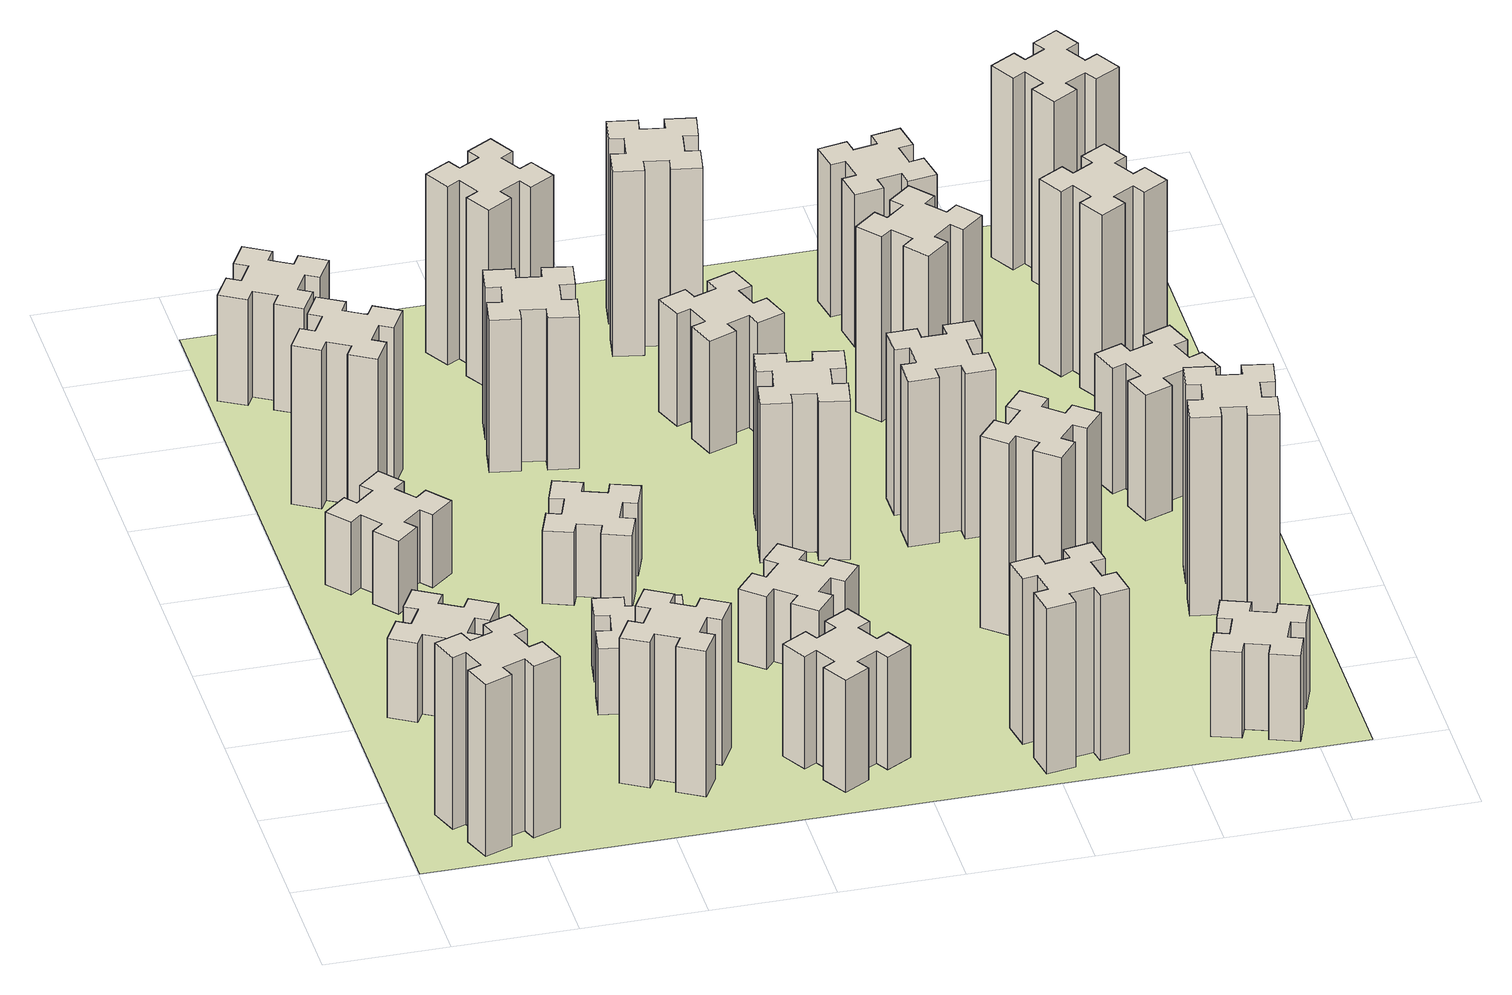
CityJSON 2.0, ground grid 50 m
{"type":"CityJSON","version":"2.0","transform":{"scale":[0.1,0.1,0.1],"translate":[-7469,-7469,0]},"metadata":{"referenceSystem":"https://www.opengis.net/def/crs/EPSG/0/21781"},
"CityObjects":{
"building1":{"type":"Building","attributes":{"class":"1000","function":"1000","usage":"1000","yearOfConstruction":2016,"roofType":"1000","measuredHeight":78,"storeysAboveGround":30,"storeysBelowGround":0},"geometry":[{"type":"Solid","lod":"1","boundaries":[[[[0,1,2,3,4,5,6,7,8,9,10,11,12,13,14,15,16,17,18,19]],[[17,16,20,21]],[[16,15,22,20]],[[15,14,23,22]],[[14,13,24,23]],[[13,12,25,24]],[[12,11,26,25]],[[11,10,27,26]],[[10,9,28,27]],[[9,8,29,28]],[[8,7,30,29]],[[7,6,31,30]],[[6,5,32,31]],[[5,4,33,32]],[[4,3,34,33]],[[3,2,35,34]],[[2,1,36,35]],[[1,0,37,36]],[[0,19,38,37]],[[19,18,39,38]],[[18,17,21,39]],[[24,25,26,27,28,29,30,31,32,33,34,35,36,37,38,39,21,20,22,23]]]]}]},
"building2":{"type":"Building","attributes":{"class":"1000","function":"1000","usage":"1000","yearOfConstruction":2016,"roofType":"1000","measuredHeight":36,"storeysAboveGround":30,"storeysBelowGround":0},"geometry":[{"type":"Solid","lod":"1","boundaries":[[[[40,41,42,43,44,45,46,47,48,49,50,51,52,53,54,55,56,57,58,59]],[[57,56,60,61]],[[56,55,62,60]],[[55,54,63,62]],[[54,53,64,63]],[[53,52,65,64]],[[52,51,66,65]],[[51,50,67,66]],[[50,49,68,67]],[[49,48,69,68]],[[48,47,70,69]],[[47,46,71,70]],[[46,45,72,71]],[[45,44,73,72]],[[44,43,74,73]],[[43,42,75,74]],[[42,41,76,75]],[[41,40,77,76]],[[40,59,78,77]],[[59,58,79,78]],[[58,57,61,79]],[[64,65,66,67,68,69,70,71,72,73,74,75,76,77,78,79,61,60,62,63]]]]}]},
"building3":{"type":"Building","attributes":{"class":"1000","function":"1000","usage":"1000","yearOfConstruction":2016,"roofType":"1000","measuredHeight":33,"storeysAboveGround":30,"storeysBelowGround":0},"geometry":[{"type":"Solid","lod":"1","boundaries":[[[[80,81,82,83,84,85,86,87,88,89,90,91,92,93,94,95,96,97,98,99]],[[97,96,100,101]],[[96,95,102,100]],[[95,94,103,102]],[[94,93,104,103]],[[93,92,105,104]],[[92,91,106,105]],[[91,90,107,106]],[[90,89,108,107]],[[89,88,109,108]],[[88,87,110,109]],[[87,86,111,110]],[[86,85,112,111]],[[85,84,113,112]],[[84,83,114,113]],[[83,82,115,114]],[[82,81,116,115]],[[81,80,117,116]],[[80,99,118,117]],[[99,98,119,118]],[[98,97,101,119]],[[104,105,106,107,108,109,110,111,112,113,114,115,116,117,118,119,101,100,102,103]]]]}]},
"building4":{"type":"Building","attributes":{"class":"1000","function":"1000","usage":"1000","yearOfConstruction":2016,"roofType":"1000","measuredHeight":72,"storeysAboveGround":30,"storeysBelowGround":0},"geometry":[{"type":"Solid","lod":"1","boundaries":[[[[120,121,122,123,124,125,126,127,128,129,130,131,132,133,134,135,136,137,138,139]],[[137,136,140,141]],[[136,135,142,140]],[[135,134,143,142]],[[134,133,144,143]],[[133,132,145,144]],[[132,131,146,145]],[[131,130,147,146]],[[130,129,148,147]],[[129,128,149,148]],[[128,127,150,149]],[[127,126,151,150]],[[126,125,152,151]],[[125,124,153,152]],[[124,123,154,153]],[[123,122,155,154]],[[122,121,156,155]],[[121,120,157,156]],[[120,139,158,157]],[[139,138,159,158]],[[138,137,141,159]],[[144,145,146,147,148,149,150,151,152,153,154,155,156,157,158,159,141,140,142,143]]]]}]},
"building5":{"type":"Building","attributes":{"class":"1000","function":"1000","usage":"1000","yearOfConstruction":2016,"roofType":"1000","measuredHeight":66,"storeysAboveGround":30,"storeysBelowGround":0},"geometry":[{"type":"Solid","lod":"1","boundaries":[[[[160,161,162,163,164,165,166,167,168,169,170,171,172,173,174,175,176,177,178,179]],[[177,176,180,181]],[[176,175,182,180]],[[175,174,183,182]],[[174,173,184,183]],[[173,172,185,184]],[[172,171,186,185]],[[171,170,187,186]],[[170,169,188,187]],[[169,168,189,188]],[[168,167,190,189]],[[167,166,191,190]],[[166,165,192,191]],[[165,164,193,192]],[[164,163,194,193]],[[163,162,195,194]],[[162,161,196,195]],[[161,160,197,196]],[[160,179,198,197]],[[179,178,199,198]],[[178,177,181,199]],[[184,185,186,187,188,189,190,191,192,193,194,195,196,197,198,199,181,180,182,183]]]]}]},
"building6":{"type":"Building","attributes":{"class":"1000","function":"1000","usage":"1000","yearOfConstruction":2016,"roofType":"1000","measuredHeight":48,"storeysAboveGround":30,"storeysBelowGround":0},"geometry":[{"type":"Solid","lod":"1","boundaries":[[[[200,201,202,203,204,205,206,207,208,209,210,211,212,213,214,215,216,217,218,219]],[[217,216,220,221]],[[216,215,222,220]],[[215,214,223,222]],[[214,213,224,223]],[[213,212,225,224]],[[212,211,226,225]],[[211,210,227,226]],[[210,209,228,227]],[[209,208,229,228]],[[208,207,230,229]],[[207,206,231,230]],[[206,205,232,231]],[[205,204,233,232]],[[204,203,234,233]],[[203,202,235,234]],[[202,201,236,235]],[[201,200,237,236]],[[200,219,238,237]],[[219,218,239,238]],[[218,217,221,239]],[[224,225,226,227,228,229,230,231,232,233,234,235,236,237,238,239,221,220,222,223]]]]}]},
"building7":{"type":"Building","attributes":{"class":"1000","function":"1000","usage":"1000","yearOfConstruction":2016,"roofType":"1000","measuredHeight":30,"storeysAboveGround":30,"storeysBelowGround":0},"geometry":[{"type":"Solid","lod":"1","boundaries":[[[[240,241,242,243,244,245,246,247,248,249,250,251,252,253,254,255,256,257,258,259]],[[257,256,260,261]],[[256,255,262,260]],[[255,254,263,262]],[[254,253,264,263]],[[253,252,265,264]],[[252,251,266,265]],[[251,250,267,266]],[[250,249,268,267]],[[249,248,269,268]],[[248,247,270,269]],[[247,246,271,270]],[[246,245,272,271]],[[245,244,273,272]],[[244,243,274,273]],[[243,242,275,274]],[[242,241,276,275]],[[241,240,277,276]],[[240,259,278,277]],[[259,258,279,278]],[[258,257,261,279]],[[264,265,266,267,268,269,270,271,272,273,274,275,276,277,278,279,261,260,262,263]]]]}]},
"building8":{"type":"Building","attributes":{"class":"1000","function":"1000","usage":"1000","yearOfConstruction":2016,"roofType":"1000","measuredHeight":33,"storeysAboveGround":30,"storeysBelowGround":0},"geometry":[{"type":"Solid","lod":"1","boundaries":[[[[280,281,282,283,284,285,286,287,288,289,290,291,292,293,294,295,296,297,298,299]],[[297,296,300,301]],[[296,295,302,300]],[[295,294,303,302]],[[294,293,304,303]],[[293,292,305,304]],[[292,291,306,305]],[[291,290,307,306]],[[290,289,308,307]],[[289,288,309,308]],[[288,287,310,309]],[[287,286,311,310]],[[286,285,312,311]],[[285,284,313,312]],[[284,283,314,313]],[[283,282,315,314]],[[282,281,316,315]],[[281,280,317,316]],[[280,299,318,317]],[[299,298,319,318]],[[298,297,301,319]],[[304,305,306,307,308,309,310,311,312,313,314,315,316,317,318,319,301,300,302,303]]]]}]},
"building9":{"type":"Building","attributes":{"class":"1000","function":"1000","usage":"1000","yearOfConstruction":2016,"roofType":"1000","measuredHeight":51,"storeysAboveGround":30,"storeysBelowGround":0},"geometry":[{"type":"Solid","lod":"1","boundaries":[[[[320,321,322,323,324,325,326,327,328,329,330,331,332,333,334,335,336,337,338,339]],[[337,336,340,341]],[[336,335,342,340]],[[335,334,343,342]],[[334,333,344,343]],[[333,332,345,344]],[[332,331,346,345]],[[331,330,347,346]],[[330,329,348,347]],[[329,328,349,348]],[[328,327,350,349]],[[327,326,351,350]],[[326,325,352,351]],[[325,324,353,352]],[[324,323,354,353]],[[323,322,355,354]],[[322,321,356,355]],[[321,320,357,356]],[[320,339,358,357]],[[339,338,359,358]],[[338,337,341,359]],[[344,345,346,347,348,349,350,351,352,353,354,355,356,357,358,359,341,340,342,343]]]]}]},
"building10":{"type":"Building","attributes":{"class":"1000","function":"1000","usage":"1000","yearOfConstruction":2016,"roofType":"1000","measuredHeight":69,"storeysAboveGround":30,"storeysBelowGround":0},"geometry":[{"type":"Solid","lod":"1","boundaries":[[[[360,361,362,363,364,365,366,367,368,369,370,371,372,373,374,375,376,377,378,379]],[[377,376,380,381]],[[376,375,382,380]],[[375,374,383,382]],[[374,373,384,383]],[[373,372,385,384]],[[372,371,386,385]],[[371,370,387,386]],[[370,369,388,387]],[[369,368,389,388]],[[368,367,390,389]],[[367,366,391,390]],[[366,365,392,391]],[[365,364,393,392]],[[364,363,394,393]],[[363,362,395,394]],[[362,361,396,395]],[[361,360,397,396]],[[360,379,398,397]],[[379,378,399,398]],[[378,377,381,399]],[[384,385,386,387,388,389,390,391,392,393,394,395,396,397,398,399,381,380,382,383]]]]}]},
"building11":{"type":"Building","attributes":{"class":"1000","function":"1000","usage":"1000","yearOfConstruction":2016,"roofType":"1000","measuredHeight":33,"storeysAboveGround":30,"storeysBelowGround":0},"geometry":[{"type":"Solid","lod":"1","boundaries":[[[[400,401,402,403,404,405,406,407,408,409,410,411,412,413,414,415,416,417,418,419]],[[417,416,420,421]],[[416,415,422,420]],[[415,414,423,422]],[[414,413,424,423]],[[413,412,425,424]],[[412,411,426,425]],[[411,410,427,426]],[[410,409,428,427]],[[409,408,429,428]],[[408,407,430,429]],[[407,406,431,430]],[[406,405,432,431]],[[405,404,433,432]],[[404,403,434,433]],[[403,402,435,434]],[[402,401,436,435]],[[401,400,437,436]],[[400,419,438,437]],[[419,418,439,438]],[[418,417,421,439]],[[424,425,426,427,428,429,430,431,432,433,434,435,436,437,438,439,421,420,422,423]]]]}]},
"building12":{"type":"Building","attributes":{"class":"1000","function":"1000","usage":"1000","yearOfConstruction":2016,"roofType":"1000","measuredHeight":81,"storeysAboveGround":30,"storeysBelowGround":0},"geometry":[{"type":"Solid","lod":"1","boundaries":[[[[440,441,442,443,444,445,446,447,448,449,450,451,452,453,454,455,456,457,458,459]],[[457,456,460,461]],[[456,455,462,460]],[[455,454,463,462]],[[454,453,464,463]],[[453,452,465,464]],[[452,451,466,465]],[[451,450,467,466]],[[450,449,468,467]],[[449,448,469,468]],[[448,447,470,469]],[[447,446,471,470]],[[446,445,472,471]],[[445,444,473,472]],[[444,443,474,473]],[[443,442,475,474]],[[442,441,476,475]],[[441,440,477,476]],[[440,459,478,477]],[[459,458,479,478]],[[458,457,461,479]],[[464,465,466,467,468,469,470,471,472,473,474,475,476,477,478,479,461,460,462,463]]]]}]},
"building13":{"type":"Building","attributes":{"class":"1000","function":"1000","usage":"1000","yearOfConstruction":2016,"roofType":"1000","measuredHeight":72,"storeysAboveGround":30,"storeysBelowGround":0},"geometry":[{"type":"Solid","lod":"1","boundaries":[[[[480,481,482,483,484,485,486,487,488,489,490,491,492,493,494,495,496,497,498,499]],[[497,496,500,501]],[[496,495,502,500]],[[495,494,503,502]],[[494,493,504,503]],[[493,492,505,504]],[[492,491,506,505]],[[491,490,507,506]],[[490,489,508,507]],[[489,488,509,508]],[[488,487,510,509]],[[487,486,511,510]],[[486,485,512,511]],[[485,484,513,512]],[[484,483,514,513]],[[483,482,515,514]],[[482,481,516,515]],[[481,480,517,516]],[[480,499,518,517]],[[499,498,519,518]],[[498,497,501,519]],[[504,505,506,507,508,509,510,511,512,513,514,515,516,517,518,519,501,500,502,503]]]]}]},
"building14":{"type":"Building","attributes":{"class":"1000","function":"1000","usage":"1000","yearOfConstruction":2016,"roofType":"1000","measuredHeight":51,"storeysAboveGround":30,"storeysBelowGround":0},"geometry":[{"type":"Solid","lod":"1","boundaries":[[[[520,521,522,523,524,525,526,527,528,529,530,531,532,533,534,535,536,537,538,539]],[[537,536,540,541]],[[536,535,542,540]],[[535,534,543,542]],[[534,533,544,543]],[[533,532,545,544]],[[532,531,546,545]],[[531,530,547,546]],[[530,529,548,547]],[[529,528,549,548]],[[528,527,550,549]],[[527,526,551,550]],[[526,525,552,551]],[[525,524,553,552]],[[524,523,554,553]],[[523,522,555,554]],[[522,521,556,555]],[[521,520,557,556]],[[520,539,558,557]],[[539,538,559,558]],[[538,537,541,559]],[[544,545,546,547,548,549,550,551,552,553,554,555,556,557,558,559,541,540,542,543]]]]}]},
"building15":{"type":"Building","attributes":{"class":"1000","function":"1000","usage":"1000","yearOfConstruction":2016,"roofType":"1000","measuredHeight":75,"storeysAboveGround":30,"storeysBelowGround":0},"geometry":[{"type":"Solid","lod":"1","boundaries":[[[[560,561,562,563,564,565,566,567,568,569,570,571,572,573,574,575,576,577,578,579]],[[577,576,580,581]],[[576,575,582,580]],[[575,574,583,582]],[[574,573,584,583]],[[573,572,585,584]],[[572,571,586,585]],[[571,570,587,586]],[[570,569,588,587]],[[569,568,589,588]],[[568,567,590,589]],[[567,566,591,590]],[[566,565,592,591]],[[565,564,593,592]],[[564,563,594,593]],[[563,562,595,594]],[[562,561,596,595]],[[561,560,597,596]],[[560,579,598,597]],[[579,578,599,598]],[[578,577,581,599]],[[584,585,586,587,588,589,590,591,592,593,594,595,596,597,598,599,581,580,582,583]]]]}]},
"building16":{"type":"Building","attributes":{"class":"1000","function":"1000","usage":"1000","yearOfConstruction":2016,"roofType":"1000","measuredHeight":84,"storeysAboveGround":30,"storeysBelowGround":0},"geometry":[{"type":"Solid","lod":"1","boundaries":[[[[600,601,602,603,604,605,606,607,608,609,610,611,612,613,614,615,616,617,618,619]],[[617,616,620,621]],[[616,615,622,620]],[[615,614,623,622]],[[614,613,624,623]],[[613,612,625,624]],[[612,611,626,625]],[[611,610,627,626]],[[610,609,628,627]],[[609,608,629,628]],[[608,607,630,629]],[[607,606,631,630]],[[606,605,632,631]],[[605,604,633,632]],[[604,603,634,633]],[[603,602,635,634]],[[602,601,636,635]],[[601,600,637,636]],[[600,619,638,637]],[[619,618,639,638]],[[618,617,621,639]],[[624,625,626,627,628,629,630,631,632,633,634,635,636,637,638,639,621,620,622,623]]]]}]},
"building17":{"type":"Building","attributes":{"class":"1000","function":"1000","usage":"1000","yearOfConstruction":2016,"roofType":"1000","measuredHeight":87,"storeysAboveGround":30,"storeysBelowGround":0},"geometry":[{"type":"Solid","lod":"1","boundaries":[[[[640,641,642,643,644,645,646,647,648,649,650,651,652,653,654,655,656,657,658,659]],[[657,656,660,661]],[[656,655,662,660]],[[655,654,663,662]],[[654,653,664,663]],[[653,652,665,664]],[[652,651,666,665]],[[651,650,667,666]],[[650,649,668,667]],[[649,648,669,668]],[[648,647,670,669]],[[647,646,671,670]],[[646,645,672,671]],[[645,644,673,672]],[[644,643,674,673]],[[643,642,675,674]],[[642,641,676,675]],[[641,640,677,676]],[[640,659,678,677]],[[659,658,679,678]],[[658,657,661,679]],[[664,665,666,667,668,669,670,671,672,673,674,675,676,677,678,679,661,660,662,663]]]]}]},
"building18":{"type":"Building","attributes":{"class":"1000","function":"1000","usage":"1000","yearOfConstruction":2016,"roofType":"1000","measuredHeight":75,"storeysAboveGround":30,"storeysBelowGround":0},"geometry":[{"type":"Solid","lod":"1","boundaries":[[[[680,681,682,683,684,685,686,687,688,689,690,691,692,693,694,695,696,697,698,699]],[[697,696,700,701]],[[696,695,702,700]],[[695,694,703,702]],[[694,693,704,703]],[[693,692,705,704]],[[692,691,706,705]],[[691,690,707,706]],[[690,689,708,707]],[[689,688,709,708]],[[688,687,710,709]],[[687,686,711,710]],[[686,685,712,711]],[[685,684,713,712]],[[684,683,714,713]],[[683,682,715,714]],[[682,681,716,715]],[[681,680,717,716]],[[680,699,718,717]],[[699,698,719,718]],[[698,697,701,719]],[[704,705,706,707,708,709,710,711,712,713,714,715,716,717,718,719,701,700,702,703]]]]}]},
"building19":{"type":"Building","attributes":{"class":"1000","function":"1000","usage":"1000","yearOfConstruction":2016,"roofType":"1000","measuredHeight":84,"storeysAboveGround":30,"storeysBelowGround":0},"geometry":[{"type":"Solid","lod":"1","boundaries":[[[[720,721,722,723,724,725,726,727,728,729,730,731,732,733,734,735,736,737,738,739]],[[737,736,740,741]],[[736,735,742,740]],[[735,734,743,742]],[[734,733,744,743]],[[733,732,745,744]],[[732,731,746,745]],[[731,730,747,746]],[[730,729,748,747]],[[729,728,749,748]],[[728,727,750,749]],[[727,726,751,750]],[[726,725,752,751]],[[725,724,753,752]],[[724,723,754,753]],[[723,722,755,754]],[[722,721,756,755]],[[721,720,757,756]],[[720,739,758,757]],[[739,738,759,758]],[[738,737,741,759]],[[744,745,746,747,748,749,750,751,752,753,754,755,756,757,758,759,741,740,742,743]]]]}]},
"building20":{"type":"Building","attributes":{"class":"1000","function":"1000","usage":"1000","yearOfConstruction":2016,"roofType":"1000","measuredHeight":39,"storeysAboveGround":30,"storeysBelowGround":0},"geometry":[{"type":"Solid","lod":"1","boundaries":[[[[760,761,762,763,764,765,766,767,768,769,770,771,772,773,774,775,776,777,778,779]],[[777,776,780,781]],[[776,775,782,780]],[[775,774,783,782]],[[774,773,784,783]],[[773,772,785,784]],[[772,771,786,785]],[[771,770,787,786]],[[770,769,788,787]],[[769,768,789,788]],[[768,767,790,789]],[[767,766,791,790]],[[766,765,792,791]],[[765,764,793,792]],[[764,763,794,793]],[[763,762,795,794]],[[762,761,796,795]],[[761,760,797,796]],[[760,779,798,797]],[[779,778,799,798]],[[778,777,781,799]],[[784,785,786,787,788,789,790,791,792,793,794,795,796,797,798,799,781,780,782,783]]]]}]},
"building21":{"type":"Building","attributes":{"class":"1000","function":"1000","usage":"1000","yearOfConstruction":2016,"roofType":"1000","measuredHeight":69,"storeysAboveGround":30,"storeysBelowGround":0},"geometry":[{"type":"Solid","lod":"1","boundaries":[[[[800,801,802,803,804,805,806,807,808,809,810,811,812,813,814,815,816,817,818,819]],[[817,816,820,821]],[[816,815,822,820]],[[815,814,823,822]],[[814,813,824,823]],[[813,812,825,824]],[[812,811,826,825]],[[811,810,827,826]],[[810,809,828,827]],[[809,808,829,828]],[[808,807,830,829]],[[807,806,831,830]],[[806,805,832,831]],[[805,804,833,832]],[[804,803,834,833]],[[803,802,835,834]],[[802,801,836,835]],[[801,800,837,836]],[[800,819,838,837]],[[819,818,839,838]],[[818,817,821,839]],[[824,825,826,827,828,829,830,831,832,833,834,835,836,837,838,839,821,820,822,823]]]]}]},
"building22":{"type":"Building","attributes":{"class":"1000","function":"1000","usage":"1000","yearOfConstruction":2016,"roofType":"1000","measuredHeight":90,"storeysAboveGround":30,"storeysBelowGround":0},"geometry":[{"type":"Solid","lod":"1","boundaries":[[[[840,841,842,843,844,845,846,847,848,849,850,851,852,853,854,855,856,857,858,859]],[[857,856,860,861]],[[856,855,862,860]],[[855,854,863,862]],[[854,853,864,863]],[[853,852,865,864]],[[852,851,866,865]],[[851,850,867,866]],[[850,849,868,867]],[[849,848,869,868]],[[848,847,870,869]],[[847,846,871,870]],[[846,845,872,871]],[[845,844,873,872]],[[844,843,874,873]],[[843,842,875,874]],[[842,841,876,875]],[[841,840,877,876]],[[840,859,878,877]],[[859,858,879,878]],[[858,857,861,879]],[[864,865,866,867,868,869,870,871,872,873,874,875,876,877,878,879,861,860,862,863]]]]}]},
"building23":{"type":"Building","attributes":{"class":"1000","function":"1000","usage":"1000","yearOfConstruction":2016,"roofType":"1000","measuredHeight":57,"storeysAboveGround":30,"storeysBelowGround":0},"geometry":[{"type":"Solid","lod":"1","boundaries":[[[[880,881,882,883,884,885,886,887,888,889,890,891,892,893,894,895,896,897,898,899]],[[897,896,900,901]],[[896,895,902,900]],[[895,894,903,902]],[[894,893,904,903]],[[893,892,905,904]],[[892,891,906,905]],[[891,890,907,906]],[[890,889,908,907]],[[889,888,909,908]],[[888,887,910,909]],[[887,886,911,910]],[[886,885,912,911]],[[885,884,913,912]],[[884,883,914,913]],[[883,882,915,914]],[[882,881,916,915]],[[881,880,917,916]],[[880,899,918,917]],[[899,898,919,918]],[[898,897,901,919]],[[904,905,906,907,908,909,910,911,912,913,914,915,916,917,918,919,901,900,902,903]]]]}]},
"building24":{"type":"Building","attributes":{"class":"1000","function":"1000","usage":"1000","yearOfConstruction":2016,"roofType":"1000","measuredHeight":84,"storeysAboveGround":30,"storeysBelowGround":0},"geometry":[{"type":"Solid","lod":"1","boundaries":[[[[920,921,922,923,924,925,926,927,928,929,930,931,932,933,934,935,936,937,938,939]],[[937,936,940,941]],[[936,935,942,940]],[[935,934,943,942]],[[934,933,944,943]],[[933,932,945,944]],[[932,931,946,945]],[[931,930,947,946]],[[930,929,948,947]],[[929,928,949,948]],[[928,927,950,949]],[[927,926,951,950]],[[926,925,952,951]],[[925,924,953,952]],[[924,923,954,953]],[[923,922,955,954]],[[922,921,956,955]],[[921,920,957,956]],[[920,939,958,957]],[[939,938,959,958]],[[938,937,941,959]],[[944,945,946,947,948,949,950,951,952,953,954,955,956,957,958,959,941,940,942,943]]]]}]},
"building25":{"type":"Building","attributes":{"class":"1000","function":"1000","usage":"1000","yearOfConstruction":2016,"roofType":"1000","measuredHeight":87,"storeysAboveGround":30,"storeysBelowGround":0},"geometry":[{"type":"Solid","lod":"1","boundaries":[[[[960,961,962,963,964,965,966,967,968,969,970,971,972,973,974,975,976,977,978,979]],[[977,976,980,981]],[[976,975,982,980]],[[975,974,983,982]],[[974,973,984,983]],[[973,972,985,984]],[[972,971,986,985]],[[971,970,987,986]],[[970,969,988,987]],[[969,968,989,988]],[[968,967,990,989]],[[967,966,991,990]],[[966,965,992,991]],[[965,964,993,992]],[[964,963,994,993]],[[963,962,995,994]],[[962,961,996,995]],[[961,960,997,996]],[[960,979,998,997]],[[979,978,999,998]],[[978,977,981,999]],[[984,985,986,987,988,989,990,991,992,993,994,995,996,997,998,999,981,980,982,983]]]]}]},
"landuse1":{"type":"LandUse","attributes":{"name":"plot1","function":"1010"},"geometry":[{"type":"MultiSurface","lod":"1","boundaries":[[[1000,1001,1002,1003]]]}]}
},
"vertices":[
[385,396,0],[291,362,0],[270,418,0],[157,377,0],[199,264,0],[255,285,0],[289,191,0],[233,170,0],[274,57,0],[387,99,0],[366,155,0],[460,189,0],[480,133,0],[593,174,0],[552,287,0],[496,266,0],[462,360,0],[518,380,0],[477,493,0],[364,452,0],[462,360,780],[518,380,780],[496,266,780],[552,287,780],[593,174,780],[480,133,780],[460,189,780],[366,155,780],[387,99,780],[274,57,780],[233,170,780],[289,191,780],[255,285,780],[199,264,780],[157,377,780],[270,418,780],[291,362,780],[385,396,780],[364,452,780],[477,493,780],
[305,1214,0],[255,1127,0],[203,1157,0],[143,1053,0],[247,993,0],[277,1045,0],[364,995,0],[334,943,0],[438,883,0],[498,987,0],[446,1017,0],[496,1104,0],[548,1074,0],[608,1178,0],[504,1238,0],[474,1186,0],[387,1236,0],[417,1288,0],[313,1348,0],[253,1244,0],[387,1236,360],[417,1288,360],[474,1186,360],[504,1238,360],[608,1178,360],[548,1074,360],[496,1104,360],[446,1017,360],[498,987,360],[438,883,360],[334,943,360],[364,995,360],[277,1045,360],[247,993,360],[143,1053,360],[203,1157,360],[255,1127,360],[305,1214,360],[253,1244,360],[313,1348,360],
[492,1988,0],[427,2064,0],[473,2103,0],[396,2195,0],[304,2118,0],[343,2072,0],[266,2007,0],[228,2053,0],[136,1976,0],[213,1884,0],[259,1923,0],[323,1846,0],[277,1808,0],[354,1716,0],[446,1793,0],[408,1839,0],[484,1903,0],[523,1857,0],[615,1934,0],[538,2026,0],[484,1903,330],[523,1857,330],[408,1839,330],[446,1793,330],[354,1716,330],[277,1808,330],[323,1846,330],[259,1923,330],[213,1884,330],[136,1976,330],[228,2053,330],[266,2007,330],[343,2072,330],[304,2118,330],[396,2195,330],[473,2103,330],[427,2064,330],[492,1988,330],[538,2026,330],[615,1934,330],
[446,2497,0],[496,2584,0],[548,2554,0],[608,2658,0],[504,2718,0],[474,2666,0],[387,2716,0],[417,2768,0],[313,2828,0],[253,2724,0],[305,2694,0],[255,2607,0],[203,2637,0],[143,2533,0],[247,2473,0],[277,2525,0],[364,2475,0],[334,2423,0],[438,2363,0],[498,2467,0],[364,2475,720],[334,2423,720],[277,2525,720],[247,2473,720],[143,2533,720],[203,2637,720],[255,2607,720],[305,2694,720],[253,2724,720],[313,2828,720],[417,2768,720],[387,2716,720],[474,2666,720],[504,2718,720],[608,2658,720],[548,2554,720],[496,2584,720],[446,2497,720],[498,2467,720],[438,2363,720],
[1186,377,0],[1236,464,0],[1288,434,0],[1348,538,0],[1244,598,0],[1214,546,0],[1127,596,0],[1157,648,0],[1053,708,0],[993,604,0],[1045,574,0],[995,487,0],[943,517,0],[883,413,0],[987,353,0],[1017,405,0],[1104,355,0],[1074,303,0],[1178,243,0],[1238,347,0],[1104,355,660],[1074,303,660],[1017,405,660],[987,353,660],[883,413,660],[943,517,660],[995,487,660],[1045,574,660],[993,604,660],[1053,708,660],[1157,648,660],[1127,596,660],[1214,546,660],[1244,598,660],[1348,538,660],[1288,434,660],[1236,464,660],[1186,377,660],[1238,347,660],[1178,243,660],
[177,3265,0],[264,3215,0],[234,3163,0],[338,3103,0],[398,3207,0],[346,3237,0],[396,3324,0],[448,3294,0],[508,3398,0],[404,3458,0],[374,3406,0],[287,3456,0],[317,3508,0],[213,3568,0],[153,3464,0],[205,3434,0],[155,3347,0],[103,3377,0],[43,3273,0],[147,3213,0],[155,3347,480],[103,3377,480],[205,3434,480],[153,3464,480],[213,3568,480],[317,3508,480],[287,3456,480],[374,3406,480],[404,3458,480],[508,3398,480],[448,3294,480],[396,3324,480],[346,3237,480],[398,3207,480],[338,3103,480],[234,3163,480],[264,3215,480],[177,3265,480],[147,3213,480],[43,3273,480],
[1016,1084,0],[998,985,0],[939,996,0],[918,877,0],[1037,857,0],[1047,916,0],[1145,898,0],[1135,839,0],[1253,818,0],[1274,937,0],[1215,947,0],[1232,1045,0],[1291,1035,0],[1312,1153,0],[1194,1174,0],[1184,1115,0],[1085,1132,0],[1096,1191,0],[977,1212,0],[957,1094,0],[1085,1132,300],[1096,1191,300],[1184,1115,300],[1194,1174,300],[1312,1153,300],[1291,1035,300],[1232,1045,300],[1215,947,300],[1274,937,300],[1253,818,300],[1135,839,300],[1145,898,300],[1047,916,300],[1037,857,300],[918,877,300],[939,996,300],[998,985,300],[1016,1084,300],[957,1094,300],[977,1212,300],
[1029,1840,0],[995,1746,0],[939,1767,0],[897,1654,0],[1010,1613,0],[1031,1669,0],[1125,1635,0],[1104,1579,0],[1217,1537,0],[1258,1650,0],[1202,1671,0],[1236,1765,0],[1292,1744,0],[1333,1857,0],[1220,1898,0],[1200,1842,0],[1106,1876,0],[1127,1932,0],[1014,1973,0],[973,1860,0],[1106,1876,330],[1127,1932,330],[1200,1842,330],[1220,1898,330],[1333,1857,330],[1292,1744,330],[1236,1765,330],[1202,1671,330],[1258,1650,330],[1217,1537,330],[1104,1579,330],[1125,1635,330],[1031,1669,330],[1010,1613,330],[897,1654,330],[939,1767,330],[995,1746,330],[1029,1840,330],[973,1860,330],[1014,1973,330],
[1744,496,0],[1657,446,0],[1627,498,0],[1523,438,0],[1583,334,0],[1635,364,0],[1685,277,0],[1633,247,0],[1693,143,0],[1797,203,0],[1767,255,0],[1854,305,0],[1884,253,0],[1988,313,0],[1928,417,0],[1876,387,0],[1826,474,0],[1878,504,0],[1818,608,0],[1714,548,0],[1826,474,510],[1878,504,510],[1876,387,510],[1928,417,510],[1988,313,510],[1884,253,510],[1854,305,510],[1767,255,510],[1797,203,510],[1693,143,510],[1633,247,510],[1685,277,510],[1635,364,510],[1583,334,510],[1523,438,510],[1627,498,510],[1657,446,510],[1744,496,510],[1714,548,510],[1818,608,510],
[1016,2764,0],[998,2665,0],[939,2676,0],[918,2557,0],[1037,2537,0],[1047,2596,0],[1145,2578,0],[1135,2519,0],[1253,2498,0],[1274,2617,0],[1215,2627,0],[1232,2725,0],[1291,2715,0],[1312,2833,0],[1194,2854,0],[1184,2795,0],[1085,2812,0],[1096,2871,0],[977,2892,0],[957,2774,0],[1085,2812,690],[1096,2871,690],[1184,2795,690],[1194,2854,690],[1312,2833,690],[1291,2715,690],[1232,2725,690],[1215,2627,690],[1274,2617,690],[1253,2498,690],[1135,2519,690],[1145,2578,690],[1047,2596,690],[1037,2537,690],[918,2557,690],[939,2676,690],[998,2665,690],[1016,2764,690],[957,2774,690],[977,2892,690],
[1703,1224,0],[1639,1148,0],[1593,1186,0],[1516,1094,0],[1608,1017,0],[1646,1063,0],[1723,999,0],[1684,953,0],[1776,876,0],[1853,968,0],[1807,1006,0],[1872,1083,0],[1918,1044,0],[1995,1136,0],[1903,1213,0],[1864,1167,0],[1788,1232,0],[1826,1278,0],[1734,1355,0],[1657,1263,0],[1788,1232,330],[1826,1278,330],[1864,1167,330],[1903,1213,330],[1995,1136,330],[1918,1044,330],[1872,1083,330],[1807,1006,330],[1853,968,330],[1776,876,330],[1684,953,330],[1723,999,330],[1646,1063,330],[1608,1017,330],[1516,1094,330],[1593,1186,330],[1639,1148,330],[1703,1224,330],[1657,1263,330],[1734,1355,330],
[995,3324,0],[1045,3237,0],[993,3207,0],[1053,3103,0],[1157,3163,0],[1127,3215,0],[1214,3265,0],[1244,3213,0],[1348,3273,0],[1288,3377,0],[1236,3347,0],[1186,3434,0],[1238,3464,0],[1178,3568,0],[1074,3508,0],[1104,3456,0],[1017,3406,0],[987,3458,0],[883,3398,0],[943,3294,0],[1017,3406,810],[987,3458,810],[1104,3456,810],[1074,3508,810],[1178,3568,810],[1238,3464,810],[1186,3434,810],[1236,3347,810],[1288,3377,810],[1348,3273,810],[1244,3213,810],[1214,3265,810],[1127,3215,810],[1157,3163,810],[1053,3103,810],[993,3207,810],[1045,3237,810],[995,3324,810],[943,3294,810],[883,3398,810],
[2024,1955,0],[1925,1972,0],[1936,2031,0],[1817,2052,0],[1797,1934,0],[1856,1924,0],[1838,1825,0],[1779,1836,0],[1758,1717,0],[1877,1697,0],[1887,1756,0],[1985,1738,0],[1975,1679,0],[2093,1658,0],[2114,1777,0],[2055,1787,0],[2072,1885,0],[2131,1875,0],[2152,1993,0],[2034,2014,0],[2072,1885,720],[2131,1875,720],[2055,1787,720],[2114,1777,720],[2093,1658,720],[1975,1679,720],[1985,1738,720],[1887,1756,720],[1877,1697,720],[1758,1717,720],[1779,1836,720],[1838,1825,720],[1856,1924,720],[1797,1934,720],[1817,2052,720],[1936,2031,720],[1925,1972,720],[2024,1955,720],[2034,2014,720],[2152,1993,720],
[1735,2705,0],[1769,2611,0],[1713,2590,0],[1754,2477,0],[1867,2519,0],[1846,2575,0],[1940,2609,0],[1960,2553,0],[2073,2594,0],[2032,2707,0],[1976,2686,0],[1942,2780,0],[1998,2800,0],[1957,2913,0],[1844,2872,0],[1865,2816,0],[1771,2782,0],[1750,2838,0],[1637,2797,0],[1679,2684,0],[1771,2782,510],[1750,2838,510],[1865,2816,510],[1844,2872,510],[1957,2913,510],[1998,2800,510],[1942,2780,510],[1976,2686,510],[2032,2707,510],[2073,2594,510],[1960,2553,510],[1940,2609,510],[1846,2575,510],[1867,2519,510],[1754,2477,510],[1713,2590,510],[1769,2611,510],[1735,2705,510],[1679,2684,510],[1637,2797,510],
[2712,245,0],[2695,344,0],[2754,354,0],[2733,472,0],[2615,451,0],[2625,392,0],[2527,375,0],[2517,434,0],[2398,413,0],[2419,295,0],[2478,305,0],[2496,207,0],[2437,197,0],[2457,78,0],[2576,99,0],[2565,158,0],[2664,176,0],[2674,117,0],[2792,137,0],[2771,256,0],[2664,176,750],[2674,117,750],[2565,158,750],[2576,99,750],[2457,78,750],[2437,197,750],[2496,207,750],[2478,305,750],[2419,295,750],[2398,413,750],[2517,434,750],[2527,375,750],[2625,392,750],[2615,451,750],[2733,472,750],[2754,354,750],[2695,344,750],[2712,245,750],[2771,256,750],[2792,137,750],
[1855,3267,0],[1872,3365,0],[1931,3355,0],[1952,3473,0],[1834,3494,0],[1824,3435,0],[1725,3452,0],[1736,3511,0],[1617,3532,0],[1597,3414,0],[1656,3404,0],[1638,3305,0],[1579,3316,0],[1558,3197,0],[1677,3177,0],[1687,3236,0],[1785,3218,0],[1775,3159,0],[1893,3138,0],[1914,3257,0],[1785,3218,840],[1775,3159,840],[1687,3236,840],[1677,3177,840],[1558,3197,840],[1579,3316,840],[1638,3305,840],[1656,3404,840],[1597,3414,840],[1617,3532,840],[1736,3511,840],[1725,3452,840],[1824,3435,840],[1834,3494,840],[1952,3473,840],[1931,3355,840],[1872,3365,840],[1855,3267,840],[1914,3257,840],[1893,3138,840],
[2804,1167,0],[2728,1232,0],[2766,1278,0],[2674,1355,0],[2597,1263,0],[2643,1224,0],[2579,1148,0],[2533,1186,0],[2456,1094,0],[2548,1017,0],[2586,1063,0],[2663,999,0],[2624,953,0],[2716,876,0],[2793,968,0],[2747,1006,0],[2812,1083,0],[2858,1044,0],[2935,1136,0],[2843,1213,0],[2812,1083,870],[2858,1044,870],[2747,1006,870],[2793,968,870],[2716,876,870],[2624,953,870],[2663,999,870],[2586,1063,870],[2548,1017,870],[2456,1094,870],[2533,1186,870],[2579,1148,870],[2643,1224,870],[2597,1263,870],[2674,1355,870],[2766,1278,870],[2728,1232,870],[2804,1167,870],[2843,1213,870],[2935,1136,870],
[2385,1905,0],[2385,1805,0],[2325,1805,0],[2325,1685,0],[2445,1685,0],[2445,1745,0],[2545,1745,0],[2545,1685,0],[2665,1685,0],[2665,1805,0],[2605,1805,0],[2605,1905,0],[2665,1905,0],[2665,2025,0],[2545,2025,0],[2545,1965,0],[2445,1965,0],[2445,2025,0],[2325,2025,0],[2325,1905,0],[2445,1965,750],[2445,2025,750],[2545,1965,750],[2545,2025,750],[2665,2025,750],[2665,1905,750],[2605,1905,750],[2605,1805,750],[2665,1805,750],[2665,1685,750],[2545,1685,750],[2545,1745,750],[2445,1745,750],[2445,1685,750],[2325,1685,750],[2325,1805,750],[2385,1805,750],[2385,1905,750],[2325,1905,750],[2325,2025,750],
[2563,2712,0],[2486,2647,0],[2448,2693,0],[2356,2616,0],[2433,2524,0],[2479,2563,0],[2543,2486,0],[2497,2448,0],[2574,2356,0],[2666,2433,0],[2628,2479,0],[2704,2543,0],[2743,2497,0],[2835,2574,0],[2758,2666,0],[2712,2628,0],[2647,2704,0],[2693,2743,0],[2616,2835,0],[2524,2758,0],[2647,2704,840],[2693,2743,840],[2712,2628,840],[2758,2666,840],[2835,2574,840],[2743,2497,840],[2704,2543,840],[2628,2479,840],[2666,2433,840],[2574,2356,840],[2497,2448,840],[2543,2486,840],[2479,2563,840],[2433,2524,840],[2356,2616,840],[2448,2693,840],[2486,2647,840],[2563,2712,840],[2524,2758,840],[2616,2835,840],
[3251,189,0],[3345,155,0],[3324,99,0],[3437,57,0],[3478,170,0],[3422,191,0],[3456,285,0],[3512,264,0],[3553,377,0],[3440,418,0],[3420,362,0],[3326,396,0],[3347,452,0],[3234,493,0],[3193,380,0],[3249,360,0],[3215,266,0],[3159,287,0],[3117,174,0],[3230,133,0],[3215,266,390],[3159,287,390],[3249,360,390],[3193,380,390],[3234,493,390],[3347,452,390],[3326,396,390],[3420,362,390],[3440,418,390],[3553,377,390],[3512,264,390],[3456,285,390],[3422,191,390],[3478,170,390],[3437,57,390],[3324,99,390],[3345,155,390],[3251,189,390],[3230,133,390],[3117,174,390],
[2565,3118,0],[2664,3136,0],[2674,3077,0],[2792,3097,0],[2771,3216,0],[2712,3205,0],[2695,3304,0],[2754,3314,0],[2733,3432,0],[2615,3411,0],[2625,3352,0],[2527,3335,0],[2517,3394,0],[2398,3373,0],[2419,3255,0],[2478,3265,0],[2496,3167,0],[2437,3157,0],[2457,3038,0],[2576,3059,0],[2496,3167,690],[2437,3157,690],[2478,3265,690],[2419,3255,690],[2398,3373,690],[2517,3394,690],[2527,3335,690],[2625,3352,690],[2615,3411,690],[2733,3432,690],[2754,3314,690],[2695,3304,690],[2712,3205,690],[2771,3216,690],[2792,3097,690],[2674,3077,690],[2664,3136,690],[2565,3118,690],[2576,3059,690],[2457,3038,690],
[3367,1016,0],[3465,998,0],[3455,939,0],[3573,918,0],[3594,1037,0],[3535,1047,0],[3552,1145,0],[3611,1135,0],[3632,1253,0],[3514,1274,0],[3504,1215,0],[3405,1232,0],[3416,1291,0],[3297,1312,0],[3277,1194,0],[3336,1184,0],[3318,1085,0],[3259,1096,0],[3238,977,0],[3357,957,0],[3318,1085,900],[3259,1096,900],[3336,1184,900],[3277,1194,900],[3297,1312,900],[3416,1291,900],[3405,1232,900],[3504,1215,900],[3514,1274,900],[3632,1253,900],[3611,1135,900],[3552,1145,900],[3535,1047,900],[3594,1037,900],[3573,918,900],[3455,939,900],[3465,998,900],[3367,1016,900],[3357,957,900],[3238,977,900],
[3326,1735,0],[3420,1769,0],[3440,1713,0],[3553,1754,0],[3512,1867,0],[3456,1846,0],[3422,1940,0],[3478,1960,0],[3437,2073,0],[3324,2032,0],[3345,1976,0],[3251,1942,0],[3230,1998,0],[3117,1957,0],[3159,1844,0],[3215,1865,0],[3249,1771,0],[3193,1750,0],[3234,1637,0],[3347,1679,0],[3249,1771,570],[3193,1750,570],[3215,1865,570],[3159,1844,570],[3117,1957,570],[3230,1998,570],[3251,1942,570],[3345,1976,570],[3324,2032,570],[3437,2073,570],[3478,1960,570],[3422,1940,570],[3456,1846,570],[3512,1867,570],[3553,1754,570],[3440,1713,570],[3420,1769,570],[3326,1735,570],[3347,1679,570],[3234,1637,570],
[3456,2707,0],[3406,2794,0],[3458,2824,0],[3398,2928,0],[3294,2868,0],[3324,2816,0],[3237,2766,0],[3207,2818,0],[3103,2758,0],[3163,2654,0],[3215,2684,0],[3265,2597,0],[3213,2567,0],[3273,2463,0],[3377,2523,0],[3347,2575,0],[3434,2625,0],[3464,2573,0],[3568,2633,0],[3508,2737,0],[3434,2625,840],[3464,2573,840],[3347,2575,840],[3377,2523,840],[3273,2463,840],[3213,2567,840],[3265,2597,840],[3215,2684,840],[3163,2654,840],[3103,2758,840],[3207,2818,840],[3237,2766,840],[3324,2816,840],[3294,2868,840],[3398,2928,840],[3458,2824,840],[3406,2794,840],[3456,2707,840],[3508,2737,840],[3568,2633,840],
[3456,3447,0],[3406,3534,0],[3458,3564,0],[3398,3668,0],[3294,3608,0],[3324,3556,0],[3237,3506,0],[3207,3558,0],[3103,3498,0],[3163,3394,0],[3215,3424,0],[3265,3337,0],[3213,3307,0],[3273,3203,0],[3377,3263,0],[3347,3315,0],[3434,3365,0],[3464,3313,0],[3568,3373,0],[3508,3477,0],[3434,3365,870],[3464,3313,870],[3347,3315,870],[3377,3263,870],[3273,3203,870],[3213,3307,870],[3265,3337,870],[3215,3424,870],[3163,3394,870],[3103,3498,870],[3207,3558,870],[3237,3506,870],[3324,3556,870],[3294,3608,870],[3398,3668,870],[3458,3564,870],[3406,3534,870],[3456,3447,870],[3508,3477,870],[3568,3373,870],
[5,3705,0],[3705,3705,0],[3705,5,0],[5,5,0]
]}
